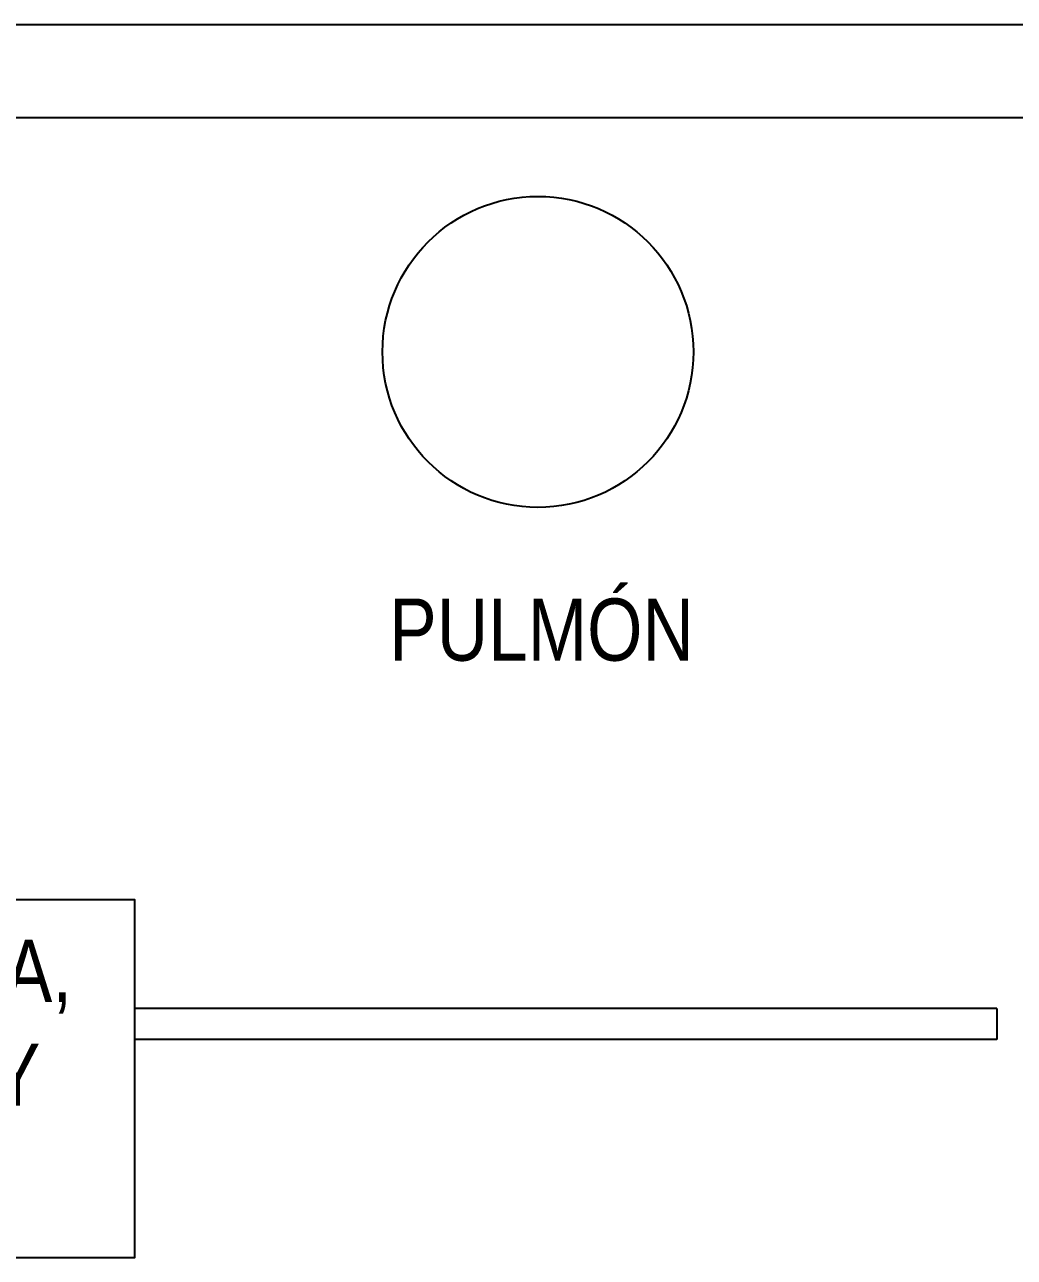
# Model space of a CAD drawing. Extents: x 3 to 114, y 126 to 173.
# Drawn here: x 48.267 to 51.45, y 166.445 to 170.409 of the extents above; entities that cross this region are included whole.
import ezdxf

# ---------------------------------------------------------------- set-up
doc = ezdxf.new("R2010")
doc.units = 0
doc.header["$LTSCALE"] = 0.02
doc.header["$MEASUREMENT"] = 0
doc.layers.get('0').update_dxf_attribs({"linetype": 'CONTINUOUS'})
for name, color, linetype in [('01', 1, 'CONTINUOUS'), ('02', 2, 'CONTINUOUS'), ('columnas', 6, 'CONTINUOUS')]:
    doc.layers.add(name, color=color, linetype=linetype)

msp = doc.modelspace()

# ---------------------------------------------------------------- linework, layer by layer
at = {"color": 0}
msp.add_line((51.3944, 167.2448), (51.3944, 167.1448), dxfattribs=at)
at = {"layer": '01', "color": 0, "ltscale": 0.05}
for p, q in [((51.3944, 167.2448), (48.6218, 167.2448)), ((51.3944, 167.1448), (48.6218, 167.1448))]:
    msp.add_line(p, q, dxfattribs=at)
at = {"layer": '02', "color": 0, "ltscale": 0.05}
msp.add_lwpolyline([(46.2218, 166.4448), (48.6218, 166.4448), (48.6218, 167.5948), (46.2218, 167.5948)], close=True, dxfattribs=at)
msp.add_circle((49.9181, 169.3564), 0.5, dxfattribs=at)
at = {"layer": 'columnas', "color": 0}
for p, q in [((48.15, 170.4087), (53.85, 170.4087)), ((55.35, 170.1087), (48.15, 170.1087))]:
    msp.add_line(p, q, dxfattribs=at)

# ---------------------------------------------------------------- texts
at = {"layer": '01', "color": 0, "char_height": 0.2, "attachment_point": 5}
for s, insert in [('{\\fArial Narrow|b0|i0|c0|p34;PULMÓN}', (49.9297, 168.462)), ('{\\fArial Narrow|b0|i0|c0|p34;ENJUAGADORA, \\PLLENADORA Y\\PTAPADORA}', (47.516, 167.031))]:
    msp.add_mtext(s, dxfattribs=dict(at, insert=insert))

doc.saveas('drawing.dxf')
